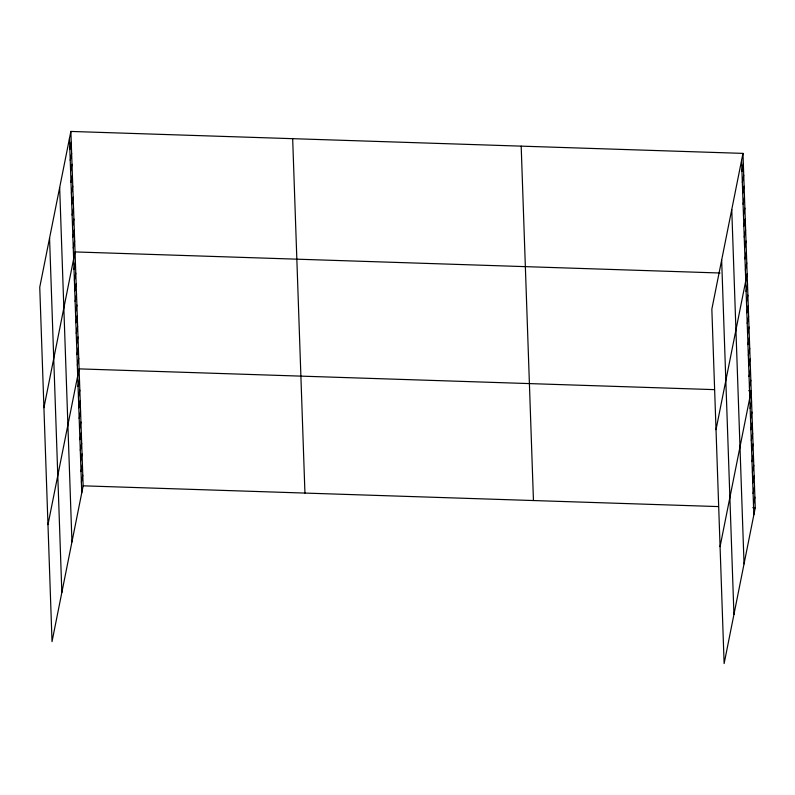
<?xml version="1.0" encoding="UTF-8"?>
<svg xmlns="http://www.w3.org/2000/svg" width="795" height="795" viewBox="0 0 795 795"><rect width="100%" height="100%" fill="white"/><g stroke="black" fill="none" stroke-linecap="round" stroke-linejoin="round"><path stroke-width="1.19" d="M70.874 131.433L39.75 287.214L52.023 641.615L83.157 485.825L70.874 131.433L742.977 153.385L755.25 507.786L724.126 663.567L711.843 309.175L742.977 153.385M69.861 149.39L71.262 142.385M70.238 160.352L71.639 153.336M70.616 171.303L72.017 164.287M70.993 182.254L72.395 175.248M71.371 193.215L72.772 186.199M71.759 204.166L73.16 197.15M72.136 215.117L73.538 208.111M72.514 226.068L73.915 219.062M72.892 237.029L74.293 230.013M73.269 247.98L74.67 240.974M43.924 407.706L75.048 251.926L720.041 273.003M74.024 269.565L75.426 262.559M74.392 280.198L75.793 273.192M74.76 290.831L76.161 283.825M75.127 301.464L76.529 294.448M75.495 312.097L76.896 305.081M75.863 322.73L77.264 315.714M76.231 333.363L77.632 326.347M76.598 343.987L77.999 336.981M76.966 354.62L78.367 347.614M77.334 365.253L78.735 358.247M47.978 524.66L79.102 368.88L714.238 389.63M78.069 386.519L79.47 379.503M78.437 397.152L79.838 390.136M78.804 407.785L80.206 400.769M79.172 418.418L80.573 411.403M79.54 429.042L80.941 422.036M79.917 439.675L81.309 432.669M80.285 450.308L81.686 443.302M80.653 460.941L82.054 453.935M81.02 471.574L82.422 464.568M81.388 482.207L82.789 475.191M741.954 171.352L743.355 164.346M742.331 182.303L743.732 175.298M742.709 193.264L744.11 186.249M743.087 204.216L744.488 197.21M743.474 215.167L744.875 208.161M743.852 226.128L745.253 219.112M744.229 237.079L745.631 230.073M744.607 248.03L746.008 241.024M744.985 258.991L746.386 251.975M745.372 269.942L746.763 262.926M716.017 429.668L747.151 273.887M746.117 291.526L747.519 284.521M746.485 302.16L747.886 295.154M746.853 312.793L748.254 305.777M747.221 323.426L748.622 316.41M747.588 334.059L748.989 327.043M747.956 344.682L749.357 337.676M748.324 355.315L749.725 348.309M748.691 365.948L750.092 358.942M749.059 376.582L750.46 369.576M749.427 387.215L750.828 380.209M720.071 546.622L751.195 390.832L748.731 390.752M750.162 408.481L751.563 401.465M750.53 419.114L751.931 412.098M750.907 429.747L752.308 422.731M751.275 440.37L752.676 433.364M751.643 451.003L753.044 443.998M752.01 461.637L753.412 454.631M752.378 472.27L753.779 465.264M752.746 482.903L754.147 475.887M753.113 493.536L754.515 486.52M753.481 504.169L754.882 497.153M83.157 485.825L718.283 506.584M752.785 507.707L755.25 507.786M741.576 160.401L753.849 514.802M731.758 209.492L744.041 563.894M721.651 260.074L733.934 614.475M521.182 146.141L533.455 500.542M292.669 138.678L304.942 493.079M69.473 138.439L81.756 492.84M59.665 187.531L71.948 541.932M49.558 238.112L61.841 592.514"/></g></svg>
